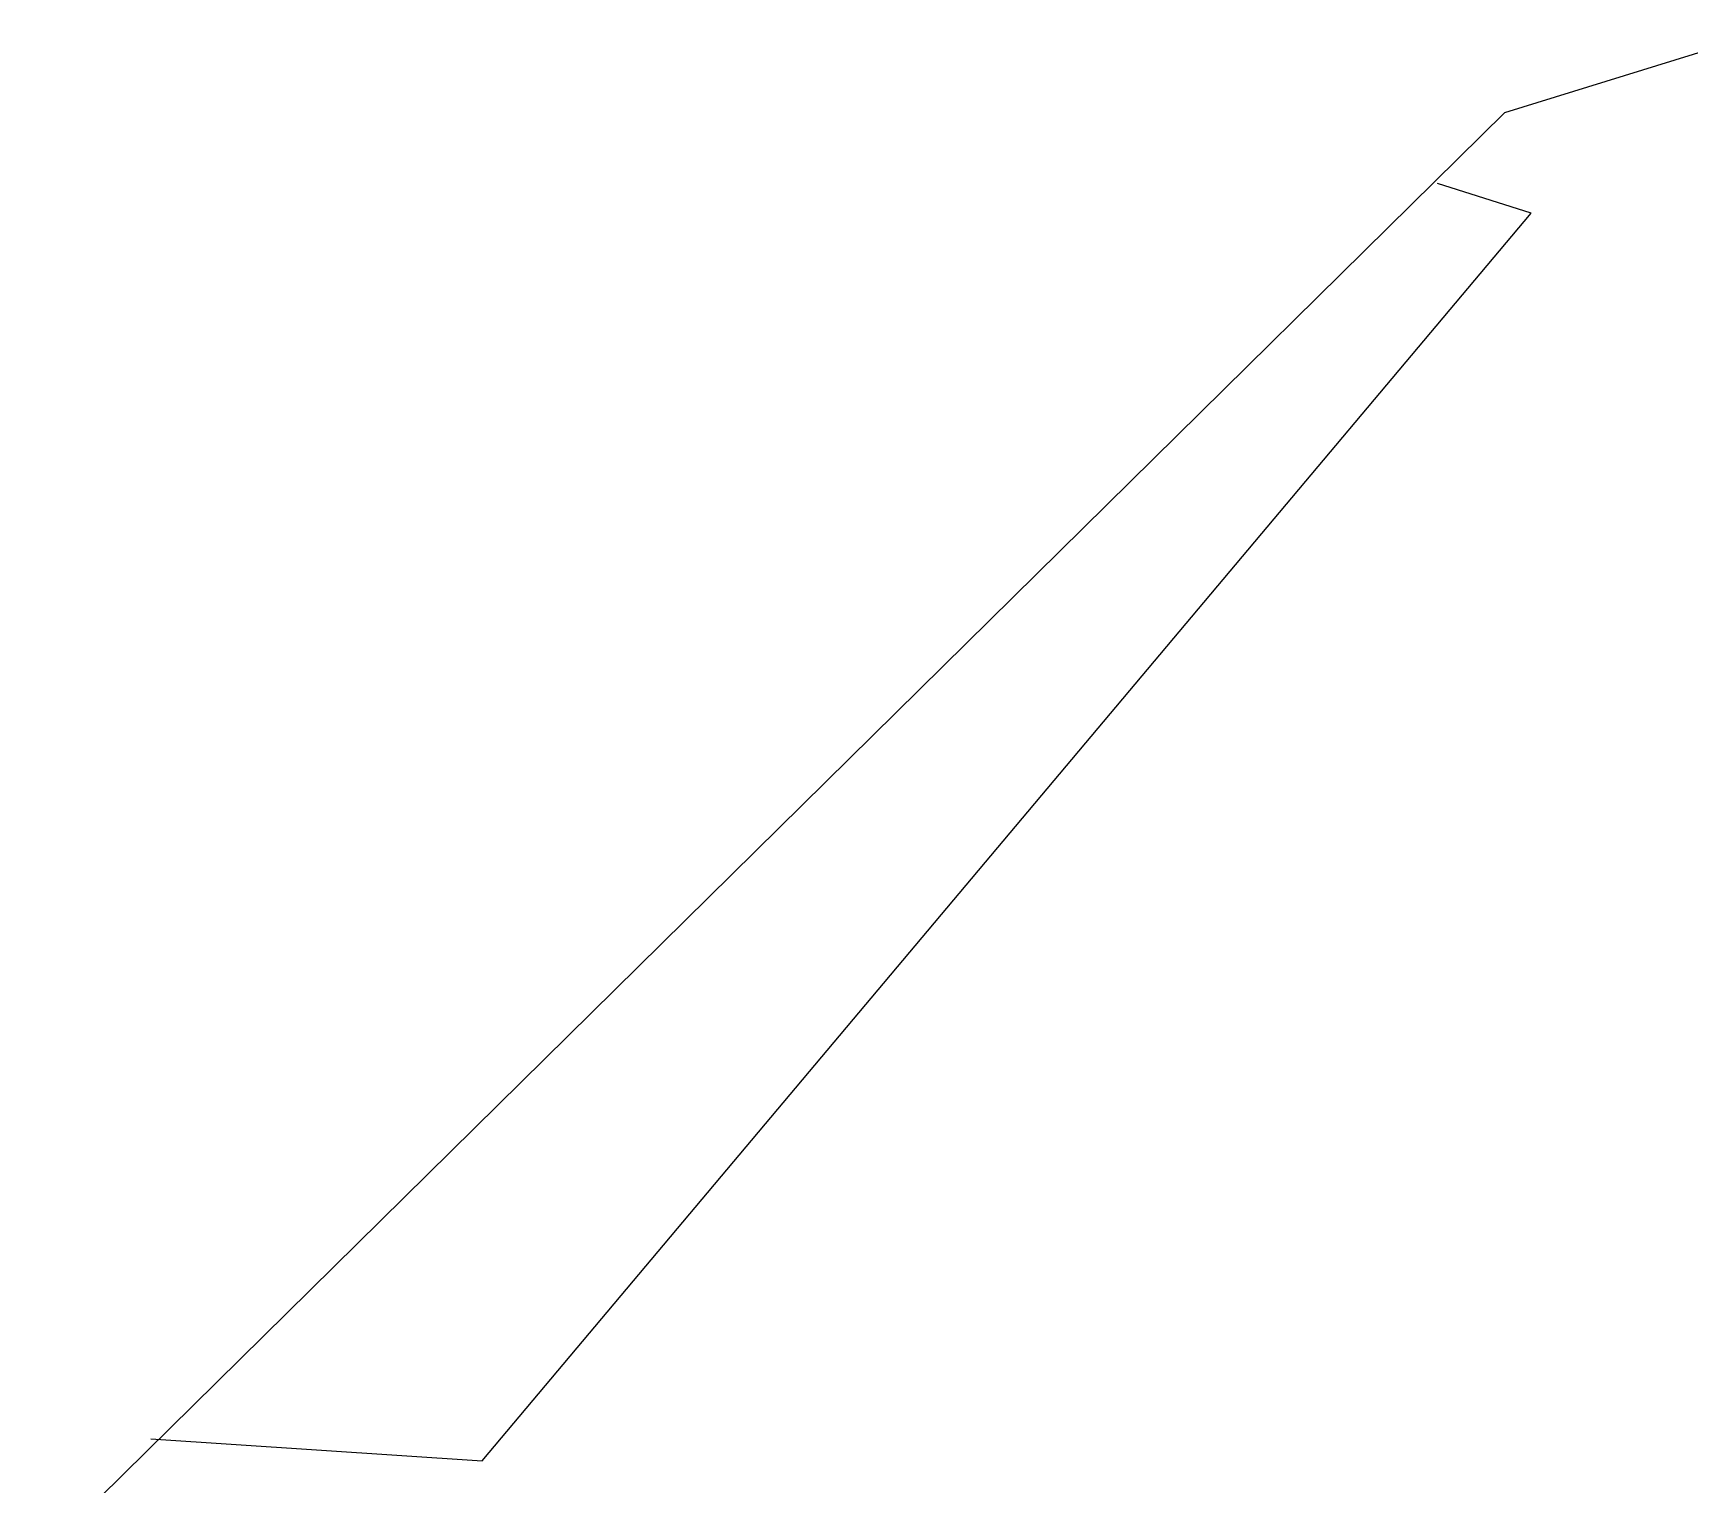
# Model space of a CAD drawing. Header units: millimetres. Extents: x -414464 to 1686, y -90036 to 108605.
# Drawn here: x -400850.9 to -400534.7, y 3036.1 to 3313.2 of the extents above; entities that cross this region are included whole.
import ezdxf

# ---------------------------------------------------------------- set-up
doc = ezdxf.new("R2010")
doc.units = ezdxf.units.MM
doc.header["$LTSCALE"] = 1000
doc.header["$MEASUREMENT"] = 0
doc.linetypes.add('AUDIT_D_120904163729-0', pattern=[0])
doc.layers.get('0').update_dxf_attribs({"linetype": 'AUDIT_D_120904163729-0'})
doc.styles.add('ATTR', font='romans.shx', dxfattribs={"width": 0.8, "height": 0.7})

# ---------------------------------------------------------------- blocks, each defined once
blk = doc.blocks.new('building-10-dopoff')
at = {"color": 251, "linetype": 'ByBlock'}
for p, q in [((-13347.61, 1308.03), (-13298.68, 1323.17)), ((-13347.61, 1308.03), (-13628.49, 1031.13)), ((-13342.57, 1288.78), (-13360.44, 1294.47)), ((-13542.75, 1050.69), (-13342.57, 1288.78)), ((-13606.03, 1054.87), (-13542.75, 1050.69))]:
    blk.add_line(p, q, dxfattribs=at)
at = {"color": 8, "style": 'ATTR', "text_generation_flag": 4, "width": 0.8, "flags": 9}
blk.add_attdef('ESTCODE', (-3884.57, 171.23), '', height=22.34, rotation=180, dxfattribs=at)

msp = doc.modelspace()

# ---------------------------------------------------------------- block references
msp.add_blockref('building-10-dopoff', (-387222.39, 1990, -0.83))

doc.saveas('drawing.dxf')
